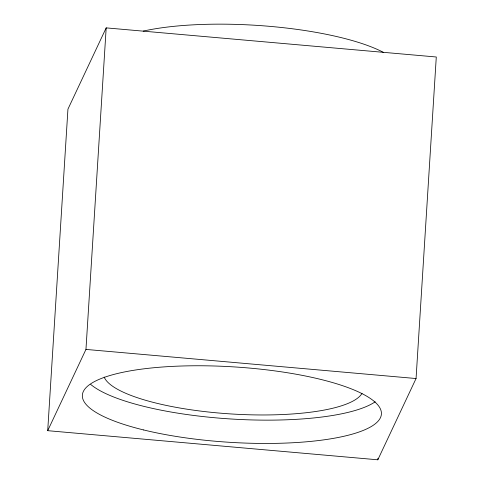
<?xml version="1.0" encoding="UTF-8"?>
<svg xmlns="http://www.w3.org/2000/svg" width="484" height="484" viewBox="0 0 484 484"><rect width="100%" height="100%" fill="white"/><g stroke="black" fill="none" stroke-linecap="round" stroke-linejoin="round"><path stroke-width="0.73" d="M47.71 430.681L67.941 109.142L106.184 27.878L436.29 56.997L416.059 378.536L377.816 459.8L47.71 430.681L85.958 349.418L106.184 27.878M377.816 459.8L377.907 458.294M85.958 349.418L416.059 378.536M143.258 31.097A148.304 37.383 3.6 0 1 383.57 52.441M375.191 401.805A150.119 37.843 3.6 0 1 232.09 419.059A150.119 37.843 3.6 0 1 90.726 384.441M362.014 393.341A130.142 32.803 3.6 0 1 231.231 413.959A130.142 32.803 3.6 0 1 104.181 377.084M143.669 429.961A149.816 37.764 3.6 0 0 380.563 417.42A149.816 37.764 3.6 0 0 171.421 366.442A149.816 37.764 3.6 0 0 143.669 429.961"/></g></svg>
